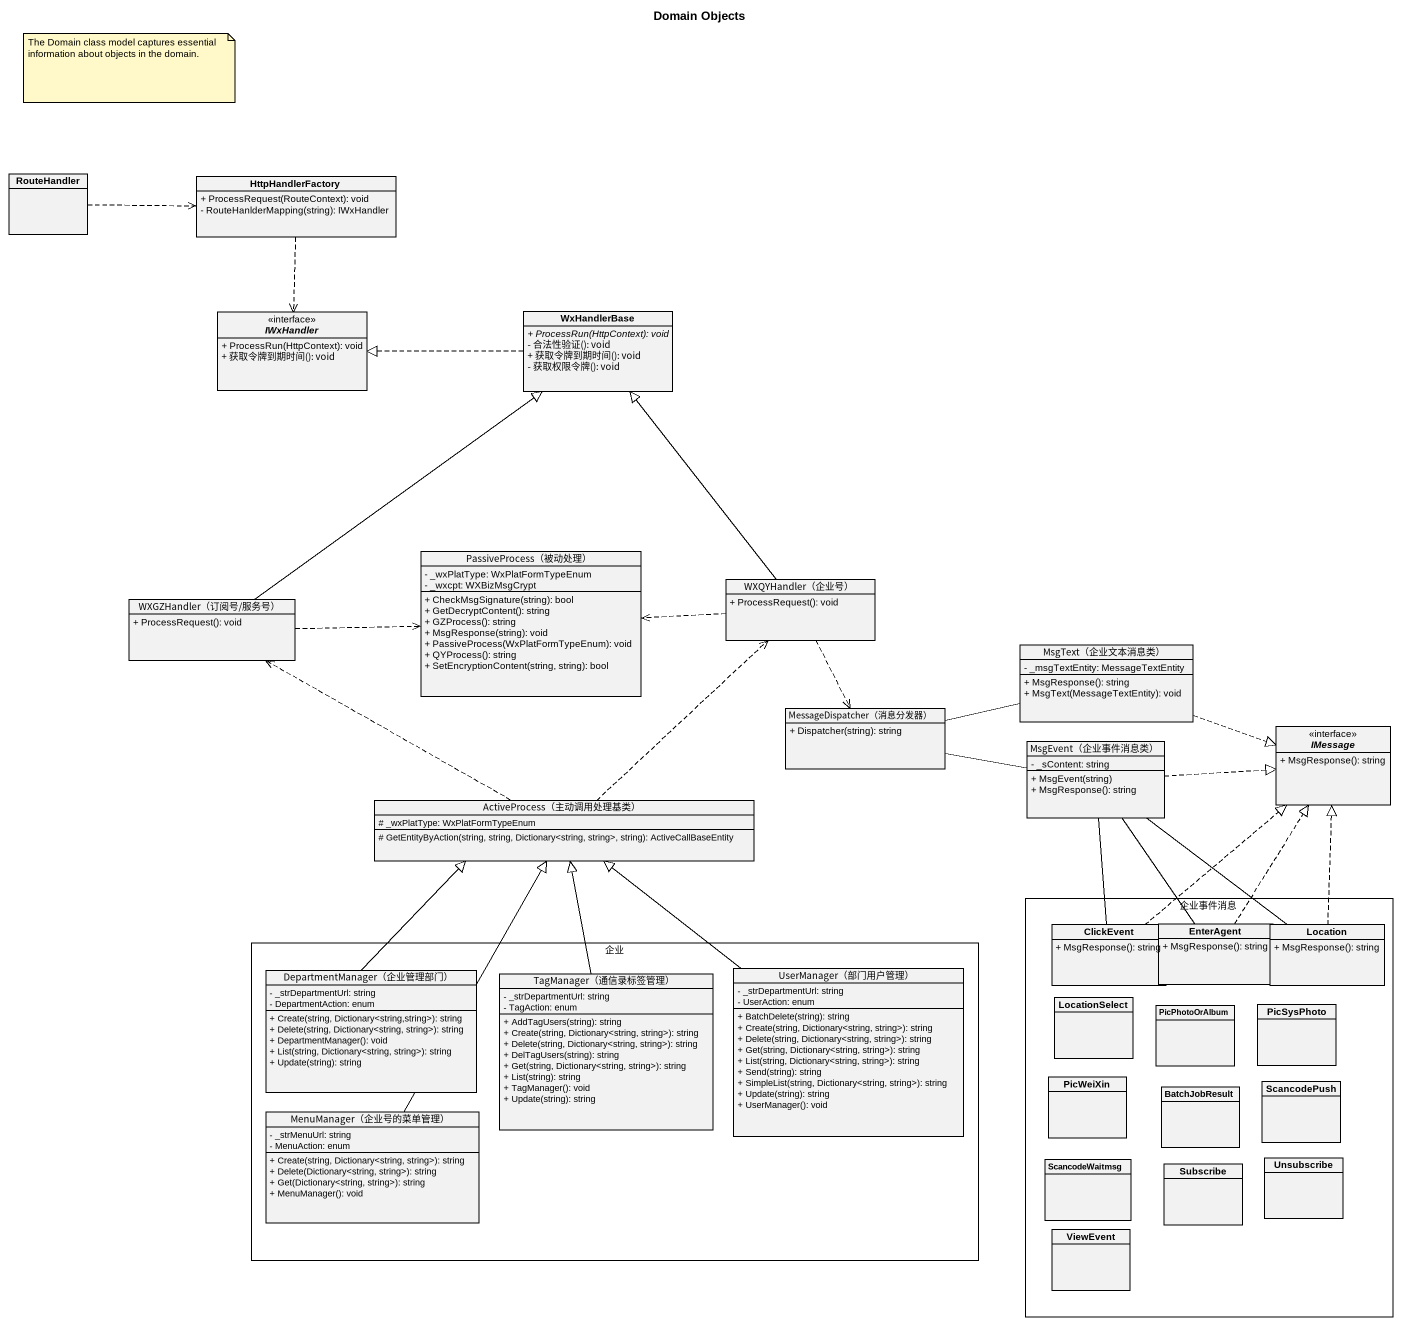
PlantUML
@startuml
title Domain Objects
hide circle
hide empty members
skinparam classAttributeIconSize 0
class RouteHandler
class HttpHandlerFactory {
  + ProcessRequest(RouteContext): void
  - RouteHanlderMapping(string): IWxHandler
}
interface IWxHandler <<interface>> {
  + ProcessRun(HttpContext): void
  + 获取令牌到期时间(): void
}
class WxHandlerBase {
  {abstract} + ProcessRun(HttpContext): void
  - 合法性验证(): void
  + 获取令牌到期时间(): void
  - 获取权限令牌(): void
}
class "PassiveProcess（被动处理）" as PassiveProcess_被动处理 {
  - _wxPlatType: WxPlatFormTypeEnum
  - _wxcpt: WXBizMsgCrypt
  + CheckMsgSignature(string): bool
  + GetDecryptContent(): string
  + GZProcess(): string
  + MsgResponse(string): void
  + PassiveProcess(WxPlatFormTypeEnum): void
  + QYProcess(): string
  + SetEncryptionContent(string, string): bool
}
class "WXQYHandler（企业号）" as WXQYHandler_企业号 {
  + ProcessRequest(): void
}
class "WXGZHandler（订阅号/服务号）" as WXGZHandler_订阅号_服务号 {
  + ProcessRequest(): void
}
class "MsgText（企业文本消息类）" as MsgText_企业文本消息类 {
  - _msgTextEntity: MessageTextEntity
  + MsgResponse(): string
  + MsgText(MessageTextEntity): void
}
class "MessageDispatcher（消息分发器）" as MessageDispatcher_消息分发器 {
  + Dispatcher(string): string
}
interface IMessage <<interface>> {
  + MsgResponse(): string
}
class "MsgEvent（企业事件消息类）" as MsgEvent_企业事件消息类 {
  - _sContent: string
  + MsgEvent(string)
  + MsgResponse(): string
}
class "ActiveProcess（主动调用处理基类）" as ActiveProcess_主动调用处理基类 {
  # _wxPlatType: WxPlatFormTypeEnum
  # GetEntityByAction(string, string, Dictionary<string, string>, string): ActiveCallBaseEntity
}
rectangle 企业事件消息 {
  class ClickEvent {
    + MsgResponse(): string
  }
  class EnterAgent {
    + MsgResponse(): string
  }
  class Location {
    + MsgResponse(): string
  }
  class LocationSelect
  class PicPhotoOrAlbum
  class PicSysPhoto
  class PicWeiXin
  class BatchJobResult
  class ScancodePush
  class ScancodeWaitmsg
  class Subscribe
  class Unsubscribe
  class ViewEvent
}
rectangle 企业 {
  class "DepartmentManager（企业管理部门）" as DepartmentManager_企业管理部门 {
    - _strDepartmentUrl: string
    - DepartmentAction: enum
    + Create(string, Dictionary<string,string>): string
    + Delete(string, Dictionary<string, string>): string
    + DepartmentManager(): void
    + List(string, Dictionary<string, string>): string
    + Update(string): string
  }
  class "TagManager（通信录标签管理）" as TagManager_通信录标签管理 {
    - _strDepartmentUrl: string
    - TagAction: enum
    + AddTagUsers(string): string
    + Create(string, Dictionary<string, string>): string
    + Delete(string, Dictionary<string, string>): string
    + DelTagUsers(string): string
    + Get(string, Dictionary<string, string>): string
    + List(string): string
    + TagManager(): void
    + Update(string): string
  }
  class "UserManager（部门用户管理）" as UserManager_部门用户管理 {
    - _strDepartmentUrl: string
    - UserAction: enum
    + BatchDelete(string): string
    + Create(string, Dictionary<string, string>): string
    + Delete(string, Dictionary<string, string>): string
    + Get(string, Dictionary<string, string>): string
    + List(string, Dictionary<string, string>): string
    + Send(string): string
    + SimpleList(string, Dictionary<string, string>): string
    + Update(string): string
    + UserManager(): void
  }
  class "MenuManager（企业号的菜单管理）" as MenuManager_企业号的菜单管理 {
    - _strMenuUrl: string
    - MenuAction: enum
    + Create(string, Dictionary<string, string>): string
    + Delete(Dictionary<string, string>): string
    + Get(Dictionary<string, string>): string
    + MenuManager(): void
  }
}
RouteHandler .right.> HttpHandlerFactory
HttpHandlerFactory ..> IWxHandler
WxHandlerBase .left.|> IWxHandler
WXQYHandler_企业号 -up-|> WxHandlerBase
WXQYHandler_企业号 .left.> PassiveProcess_被动处理
WXQYHandler_企业号 ..> MessageDispatcher_消息分发器
WXGZHandler_订阅号_服务号 -up-|> WxHandlerBase
WXGZHandler_订阅号_服务号 .right.> PassiveProcess_被动处理
MsgText_企业文本消息类 .right.|> IMessage
MessageDispatcher_消息分发器 -right- MsgText_企业文本消息类
MessageDispatcher_消息分发器 -right- MsgEvent_企业事件消息类
MsgEvent_企业事件消息类 .right.|> IMessage
ActiveProcess_主动调用处理基类 .up.> WXQYHandler_企业号
ActiveProcess_主动调用处理基类 .left.> WXGZHandler_订阅号_服务号
ClickEvent .up.|> IMessage
ClickEvent -up- MsgEvent_企业事件消息类
EnterAgent .up.|> IMessage
EnterAgent -up- MsgEvent_企业事件消息类
Location .up.|> IMessage
Location -up- MsgEvent_企业事件消息类
DepartmentManager_企业管理部门 -up-|> ActiveProcess_主动调用处理基类
TagManager_通信录标签管理 -up-|> ActiveProcess_主动调用处理基类
UserManager_部门用户管理 -up-|> ActiveProcess_主动调用处理基类
MenuManager_企业号的菜单管理 -up-|> ActiveProcess_主动调用处理基类
note as N1
  The Domain class model captures essential information about objects in the domain.
end note
@enduml
